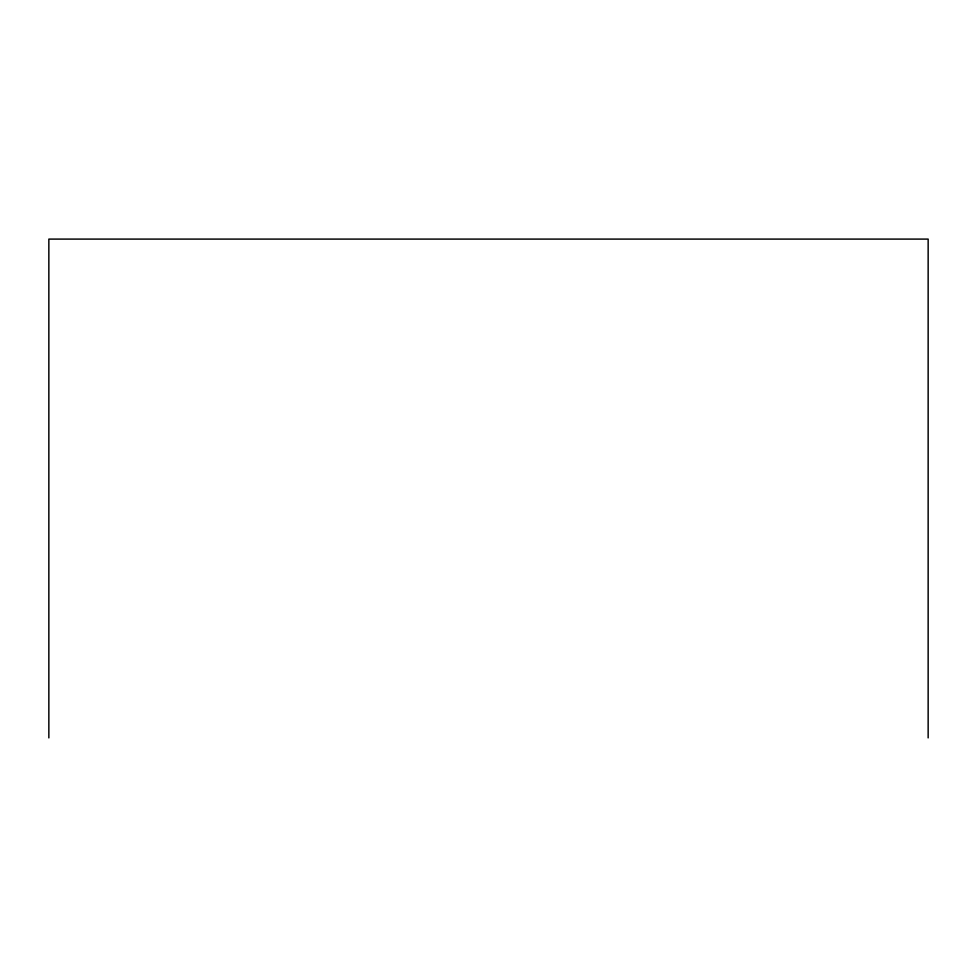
<?xml version="1.0" encoding="UTF-8"?>
<svg xmlns="http://www.w3.org/2000/svg" width="977" height="977" viewBox="0 0 977 977"><rect width="100%" height="100%" fill="white"/><g stroke="black" fill="none" stroke-linecap="round" stroke-linejoin="round"><path stroke-width="1.47" d="M928.15 737.904L928.15 239.096L48.85 239.096L48.85 737.904"/></g></svg>
